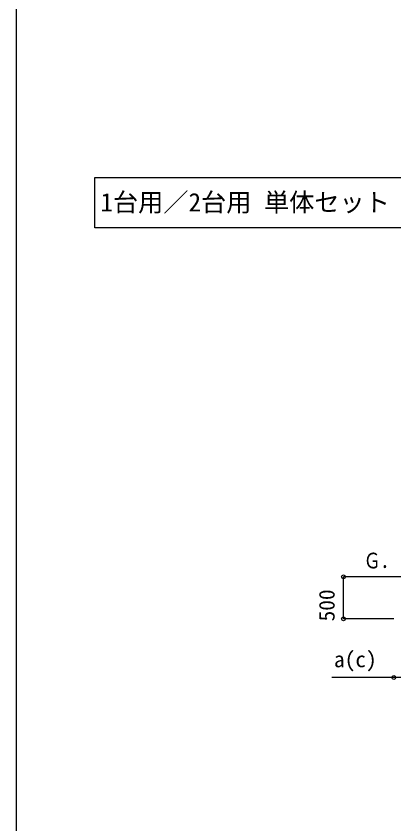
# Model space of a CAD drawing. Units: millimetres, scale not verified. Extents: x -13125 to 13125, y -19494 to 19412.
# Drawn here: x -13125 to -8626, y -9685 to -56 of the extents above; entities that cross this region are included whole.
import ezdxf
from ezdxf.enums import TextEntityAlignment as Align

# ---------------------------------------------------------------- set-up
doc = ezdxf.new("R2010")
doc.units = ezdxf.units.MM
doc.header["$LTSCALE"] = 70
for name, color, linetype in [('0-2_USER1', 3, 'Continuous'), ('0-5_YKK_A1', 4, 'Continuous'), ('0-6_YKK_D', 6, 'Continuous'), ('0-7_YKK_ZWAK', 7, 'Continuous')]:
    doc.layers.add(name, color=color, linetype=linetype)
doc.styles.add('ＭＳ ゴシック', font='')
doc.styles.get('ＭＳ ゴシック').set_extended_font_data('MS Gothic')

msp = doc.modelspace()

# ---------------------------------------------------------------- linework, layer by layer
at = {"layer": '0-2_USER1'}
msp.add_lwpolyline([(-12188.49, -1977.62), (-2535.43, -1977.62), (-2535.43, -2577.62), (-12188.49, -2577.62)], close=True, dxfattribs=at)
at = {"layer": '0-5_YKK_A1'}
msp.add_line((-8357.5, -6740.58), (-8734.1, -6740.58), dxfattribs=at)
at = {"layer": '0-6_YKK_D'}
for p, q in [((-8626, -6740.58), (-9226, -6740.58)), ((-9225, -7240.58), (-9225, -6740.58)), ((-8626, -7240.58), (-9226, -7240.58))]:
    msp.add_line(p, q, dxfattribs=at)
msp.add_lwpolyline([(-7965, -7940.58), (-8625, -7940.58), (-9363.21, -7940.58)], dxfattribs=at)
for centre in [(-9225, -6740.58), (-9225, -7240.58), (-8625, -7940.58)]:
    msp.add_circle(centre, 22.5, dxfattribs=at)
at = {"layer": '0-7_YKK_ZWAK'}
msp.add_line((-13125, 18756), (-13125, -19494), dxfattribs=at)

# ---------------------------------------------------------------- texts
at = {"layer": '0-2_USER1', "style": 'ＭＳ ゴシック'}
msp.add_text('1台用／2台用 単体セット 【柱4本仕様】 水下側配置', height=219.9, dxfattribs=at).set_placement((-12121.02, -2450.37), align=Align.BOTTOM_LEFT)
at = {"layer": '0-5_YKK_A1', "style": 'ＭＳ ゴシック', "width": 0.8}
msp.add_text('Ｇ．Ｌ', height=187, dxfattribs=at).set_placement((-8984.89, -6695.58), align=Align.BOTTOM_LEFT)
at = {"layer": '0-6_YKK_D', "style": 'ＭＳ ゴシック'}
msp.add_text('500', height=187, rotation=90, dxfattribs=at).set_placement((-9275, -7271.66), align=Align.BOTTOM_LEFT)
msp.add_text('a(c)', height=187, dxfattribs=at).set_placement((-9338.75, -7874.1), align=Align.BOTTOM_LEFT)

doc.saveas('drawing.dxf')
